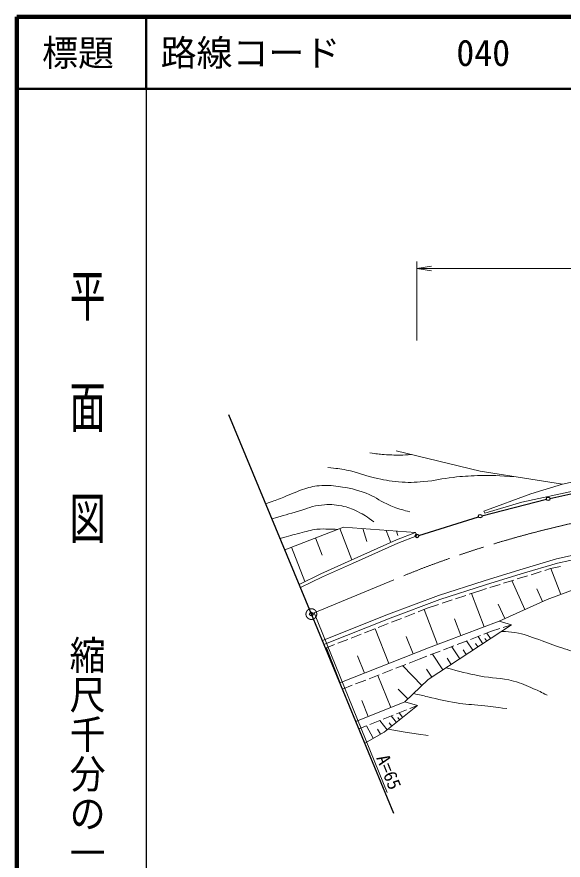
# Model space of a CAD drawing. Units: millimetres, scale not verified. Extents: x 40000 to 680000, y 20000 to 380000.
# Drawn here: x 40000 to 115998, y 262725 to 380000 of the extents above; entities that cross this region are included whole.
import ezdxf
from ezdxf.enums import TextEntityAlignment as Align

# ---------------------------------------------------------------- set-up
doc = ezdxf.new("R2010")
doc.units = ezdxf.units.MM
doc.header["$LTSCALE"] = 1000
doc.header["$PDMODE"] = 32
doc.header["$PDSIZE"] = 500
doc.linetypes.add('CHAIN', pattern=[18.5, 12, -1.5, 3.5, -1.5])
for name, color, linetype, lineweight in [('M-BMK', 2, 'CHAIN', 13), ('M-BMK-OTRS', 5, 'Continuous', 25), ('M-STR-HTXT', 7, 'Continuous', 13), ('M-STR-STRC', 7, 'Continuous', 25), ('M-TTL', 2, 'Continuous', 140), ('M-TTL-BAND', 7, 'Continuous', 25), ('M-TTL-LINE', 7, 'Continuous', 50), ('M-WORK', 1, 'Continuous', 13)]:
    doc.layers.add(name, color=color, linetype=linetype, lineweight=lineweight)
doc.layers.add('M-OTRS', color=6, linetype='Continuous')
doc.layers.add('M-TTL-TXT', color=7, linetype='Continuous')
doc.styles.add('@ＭＳ ゴシック', font='')
doc.styles.add('ＭＳ ゴシック', font='')
doc.styles.get('@ＭＳ ゴシック').set_extended_font_data('@MS Gothic')
doc.styles.get('ＭＳ ゴシック').set_extended_font_data('MS Gothic')

# ---------------------------------------------------------------- blocks, each defined once
blk = doc.blocks.new('open_arrow')
at = {"color": 0, "linetype": 'Continuous', "lineweight": -2}
blk.add_lwpolyline([(7.5, 1.25), (0, 0), (7.5, -1.25)], dxfattribs=at)

msp = doc.modelspace()

# ---------------------------------------------------------------- linework, layer by layer
at = {"layer": 'M-BMK'}
for p, q in [((81351, 297131), (93932, 302328)), ((80970, 296946), (81351, 297131))]:
    msp.add_line(p, q, dxfattribs=at)
msp.add_circle((80970, 296946), 750, dxfattribs=at)
msp.add_arc((149948, 163179), 150000, 102.31069, 111.92787, dxfattribs=at)
at = {"layer": 'M-BMK-OTRS'}
for p, q in [((80970, 296946), (69500, 324666)), ((92441, 269225), (80970, 296946))]:
    msp.add_line(p, q, dxfattribs=at)
at = {"layer": 'M-OTRS'}
msp.add_point((80970, 296946), dxfattribs=at)
at = {"layer": 'M-STR-HTXT'}
for p, q in [((95661, 335000), (95661, 346000)), ((95661, 345000), (158035, 345000)), ((81351, 297131), (91527, 272122))]:
    msp.add_line(p, q, dxfattribs=at)
at = {"layer": 'M-STR-STRC'}
for p, q in [((114162, 313028), (119055, 314118)), ((104709, 310625), (113676, 312912)), ((95899, 307887), (104228, 310488))]:
    msp.add_line(p, q, dxfattribs=at)
for centre in [(113918, 312974), (104467, 310563), (95661, 307813)]:
    msp.add_circle(centre, 250, dxfattribs=at)
at = {"layer": 'M-TTL'}
for p, q in [((40000, 380000), (40000, 20000)), ((680000, 380000), (40000, 380000))]:
    msp.add_line(p, q, dxfattribs=at)
at = {"layer": 'M-TTL-BAND'}
msp.add_line((58000, 370000), (58000, 20000), dxfattribs=at)
at = {"layer": 'M-TTL-LINE'}
for p, q in [((58000, 380000), (58000, 370000)), ((40000, 370000), (680000, 370000))]:
    msp.add_line(p, q, dxfattribs=at)
at = {"layer": 'M-WORK'}
for p, q in [((92752, 319661), (104447, 316811)), ((132356, 318428), (115892, 315031)), ((104447, 316811), (115892, 315031)), ((110258, 312500), (123365, 315377)), ((115892, 315031), (111497, 313672)), ((111497, 313672), (104983, 311248)), ((105107, 310964), (110258, 312500)), ((104983, 311248), (105107, 310964)), ((85428, 309025), (77266, 305898)), ((84921, 308831), (86587, 304484)), ((95480, 308279), (85428, 309025)), ((88136, 308824), (88706, 307060)), ((91386, 308583), (92033, 306901)), ((92811, 308477), (93013, 307870)), ((81561, 307543), (82480, 305143)), ((92816, 307249), (95480, 308279)), ((93008, 306787), (95661, 307813)), ((95480, 308279), (95661, 307813)), ((78200, 306256), (80040, 301455)), ((86494, 304443), (92816, 307249)), ((86698, 303986), (93008, 306787)), ((115075, 304618), (120921, 305905)), ((115225, 304036), (121032, 305315)), ((82302, 302560), (86494, 304443)), ((82514, 302108), (86698, 303986)), ((109967, 303104), (115075, 304618)), ((110141, 302529), (115225, 304036)), ((105032, 301583), (109967, 303104)), ((112959, 302871), (111527, 302423)), ((114235, 303270), (113436, 303020)), ((115616, 303579), (114235, 303270)), ((115658, 299675), (114288, 303282)), ((79262, 301075), (82302, 302560)), ((79481, 300625), (82514, 302108)), ((98648, 299527), (105032, 301583)), ((105212, 301011), (110141, 302529)), ((109141, 301677), (107710, 301229)), ((110685, 297575), (108883, 301596)), ((111050, 302274), (109618, 301826)), ((113769, 298958), (121202, 301781)), ((98845, 298960), (105212, 301011)), ((104525, 300233), (102943, 299706)), ((105324, 300483), (104525, 300233)), ((107232, 301080), (105801, 300632)), ((113149, 298680), (112360, 300440)), ((91702, 296935), (98648, 299527)), ((102468, 299548), (101045, 299073)), ((105004, 295177), (103256, 299810)), ((91919, 296375), (98845, 298960)), ((98674, 298283), (97092, 297755)), ((100571, 298915), (99148, 298441)), ((107870, 296314), (106969, 298324)), ((107082, 295960), (113769, 298958)), ((82503, 293260), (91702, 296935)), ((95366, 297078), (93969, 296530)), ((97092, 297755), (95831, 297261)), ((98517, 292730), (96682, 297595)), ((82726, 292703), (91919, 296375)), ((91642, 295617), (90246, 295069)), ((93504, 296348), (92107, 295800)), ((97265, 292257), (107082, 295960)), ((101761, 293953), (100887, 296270)), ((107082, 295960), (108823, 295445)), ((89780, 294886), (88384, 294339)), ((91741, 290072), (89828, 294905)), ((108823, 295445), (97216, 287844)), ((104970, 294140), (106052, 294557)), ((106052, 294557), (107199, 294925)), ((107675, 295078), (108823, 295445)), ((86057, 293425), (84660, 292877)), ((87918, 294156), (86522, 293608)), ((95125, 291411), (94169, 293828)), ((101239, 292698), (102638, 293239)), ((103426, 291911), (102575, 293210)), ((103105, 293419), (104504, 293959)), ((104826, 292828), (104171, 293828)), ((105365, 293181), (105113, 293566)), ((105905, 293534), (105400, 294305)), ((84195, 292695), (82934, 292200)), ((84974, 287395), (83054, 292247)), ((84930, 287377), (97265, 292257)), ((99373, 291978), (100773, 292518)), ((101608, 290720), (100503, 292406)), ((104126, 292370), (103799, 292870)), ((88357, 288733), (87401, 291150)), ((95960, 290659), (97041, 291077)), ((97508, 291257), (98907, 291797)), ((99247, 289174), (97813, 291364)), ((102517, 291316), (102092, 291965)), ((92721, 289399), (94119, 289943)), ((96322, 286990), (93677, 289760)), ((94585, 290124), (95960, 290659)), ((100427, 289947), (99875, 290790)), ((90857, 288674), (92255, 289218)), ((97714, 288170), (96997, 289265)), ((87129, 287224), (88527, 287768)), ((88993, 287949), (90391, 288493)), ((92010, 283959), (90212, 288417)), ((97216, 287844), (93979, 284754)), ((85289, 286509), (86663, 287043)), ((94383, 285139), (93060, 286524)), ((93979, 284754), (87154, 282001)), ((88890, 282701), (87991, 284930)), ((95738, 284247), (91102, 280518)), ((93979, 284754), (95738, 284247)), ((95738, 284247), (94675, 283820)), ((92355, 282888), (90963, 282328)), ((92792, 281877), (92070, 282773)), ((94211, 283634), (92819, 283074)), ((93671, 282585), (93166, 283214)), ((90500, 282142), (89108, 281582)), ((91537, 280867), (90508, 282146)), ((92164, 281372), (91804, 281820)), ((93232, 282231), (92979, 282545)), ((88644, 281396), (87581, 280969)), ((91102, 280518), (88397, 278998)), ((89586, 279666), (88620, 281386)), ((90587, 280229), (90186, 280944)), ((91640, 280951), (94006, 280544)), ((94006, 280544), (95871, 280251)), ((95871, 280251), (97203, 280038))]:
    msp.add_line(p, q, dxfattribs=at)
for points, knots in [([(89110, 319363), (90061, 319228), (90330, 319192), (91117, 319132), (91947, 319069), (92415, 319055), (93248, 319061), (93920, 319065), (94148, 319074), (94968, 319121)], [0, 0, 0, 0, 1, 1, 1, 2, 2, 2, 3, 3, 3, 3]), ([(83267, 317320), (84493, 317212), (84865, 317157), (85877, 316974), (87417, 316695), (88211, 316242), (89740, 315908), (91041, 315625), (91770, 315427), (93097, 315322), (94466, 315214), (95244, 315263), (96614, 315375), (98227, 315508), (99108, 315779), (100716, 315961), (102033, 316111), (102776, 316153), (104100, 316201), (106198, 316278), (106940, 316194), (109473, 316029)], [0, 0, 0, 0, 1, 1, 1, 2, 2, 2, 3, 3, 3, 4, 4, 4, 5, 5, 5, 6, 6, 6, 7, 7, 7, 7]), ([(74628, 312273), (75630, 312635), (75889, 312732), (76693, 313038), (77897, 313496), (78531, 313864), (79757, 314263), (80640, 314551), (81149, 314712), (82074, 314796), (83111, 314890), (83707, 314832), (84738, 314689), (86266, 314479), (87129, 314295), (88575, 313757), (89770, 313312), (90321, 312800), (91479, 312265), (92268, 311900), (92723, 311713), (93557, 311466), (93990, 311338), (94144, 311292), (94675, 311173)], [0, 0, 0, 0, 1, 1, 1, 2, 2, 2, 3, 3, 3, 4, 4, 4, 5, 5, 5, 6, 6, 6, 7, 7, 7, 8, 8, 8, 8]), ([(75498, 310171), (77282, 310712), (77746, 310855), (79197, 311259), (80442, 311606), (81107, 311996), (82394, 312112), (83483, 312210), (84118, 312189), (85191, 311979), (86089, 311803), (86574, 311594), (87402, 311206), (88352, 310762), (88687, 310495), (89667, 309768)], [0, 0, 0, 0, 1, 1, 1, 2, 2, 2, 3, 3, 3, 4, 4, 4, 5, 5, 5, 5]), ([(76621, 307458), (77945, 307836), (78298, 307941), (79385, 308207), (80304, 308432), (80806, 308646), (81747, 308740), (82410, 308806), (82786, 308767), (83452, 308758), (83917, 308751), (84069, 308747), (84642, 308724)], [0, 0, 0, 0, 1, 1, 1, 2, 2, 2, 3, 3, 3, 4, 4, 4, 4]), ([(107399, 294513), (108268, 294508), (108559, 294475), (109294, 294373), (110638, 294188), (111334, 293807), (112624, 293388), (113877, 292981), (114533, 292620), (115795, 292242), (116885, 291915), (117484, 291613), (118618, 291523), (120611, 291365), (121772, 291297), (123733, 291683), (124755, 291883), (125299, 292115), (126291, 292429), (127930, 292946), (128466, 293179), (130420, 293947)], [0, 0, 0, 0, 1, 1, 1, 2, 2, 2, 3, 3, 3, 4, 4, 4, 5, 5, 5, 6, 6, 6, 7, 7, 7, 7]), ([(99703, 289473), (101882, 288879), (102506, 288710), (104331, 288351), (106179, 287987), (107283, 288130), (109099, 287632), (110227, 287322), (110829, 287043), (111897, 286566), (112636, 286236), (112889, 286115), (113761, 285660)], [0, 0, 0, 0, 1, 1, 1, 2, 2, 2, 3, 3, 3, 4, 4, 4, 4]), ([(95182, 285902), (96152, 285675), (96400, 285619), (97182, 285443), (98726, 285094), (99578, 284827), (101143, 284590), (102488, 284387), (103254, 284368), (104606, 284217), (105994, 284063), (106431, 284011), (108158, 283809)], [0, 0, 0, 0, 1, 1, 1, 2, 2, 2, 3, 3, 3, 4, 4, 4, 4])]:
    msp.add_open_spline(points, degree=3, knots=knots, dxfattribs=at)

# ---------------------------------------------------------------- block references
at = {"layer": 'M-STR-HTXT', "xscale": 267, "yscale": 267}
msp.add_blockref('open_arrow', (95661, 345000), dxfattribs=at)

# ---------------------------------------------------------------- texts
at = {"layer": 'M-STR-HTXT', "style": 'ＭＳ ゴシック'}
msp.add_text('A=65', height=1833, rotation=292.14, dxfattribs=at).set_placement((91768, 274984), align=Align.MIDDLE_CENTER)
at = {"layer": 'M-TTL-BAND', "style": '@ＭＳ ゴシック'}
for s, width, p in [('平  面  図', 1.55, (49777, 306475)), ('縮尺千分の一', 1.1, (49777, 261030))]:
    msp.add_text(s, height=3666, rotation=270, dxfattribs=dict(at, width=width)).set_placement(p, align=Align.MIDDLE_RIGHT)
at = {"layer": 'M-TTL-TXT', "style": 'ＭＳ ゴシック'}
msp.add_text('標題', height=3666, dxfattribs=at).set_placement((48500, 375000), align=Align.MIDDLE_CENTER)
for s, p in [('路線コード', (60000, 375000)), ('040', (101142, 375000))]:
    msp.add_text(s, height=3666, dxfattribs=at).set_placement(p, align=Align.MIDDLE_LEFT)

doc.saveas('drawing.dxf')
